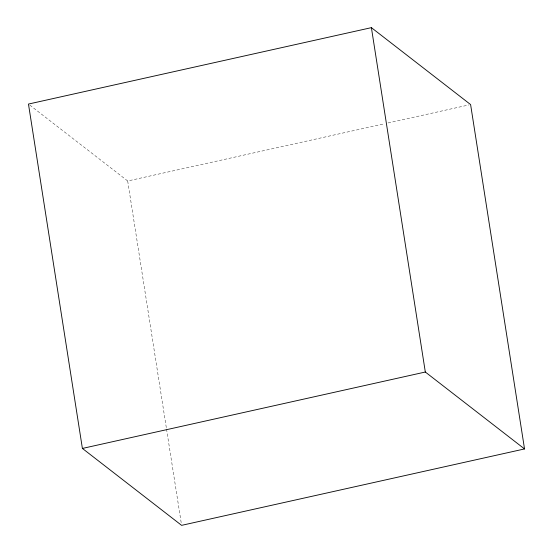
<?xml version="1.0" encoding="UTF-8"?>
<svg xmlns="http://www.w3.org/2000/svg" width="553" height="553" viewBox="0 0 553 553"><rect width="100%" height="100%" fill="white"/><g stroke="black" fill="none" stroke-linecap="round" stroke-linejoin="round"><path stroke-width="0.41" stroke-dasharray="2.77 2.07" d="M29.827 105.111L127.681 180.976L384.667 123.713M388.033 122.96L468.923 104.939M127.681 180.976L166.391 428.174M166.522 429.024L181.343 523.643"/><path stroke-width="0.83" d="M371.395 27.65L28.466 104.061L82.397 448.435L181.605 525.35L524.534 448.939L470.603 104.565L371.395 27.65L425.319 372.024L524.534 448.939M82.397 448.435L425.319 372.024"/></g></svg>
